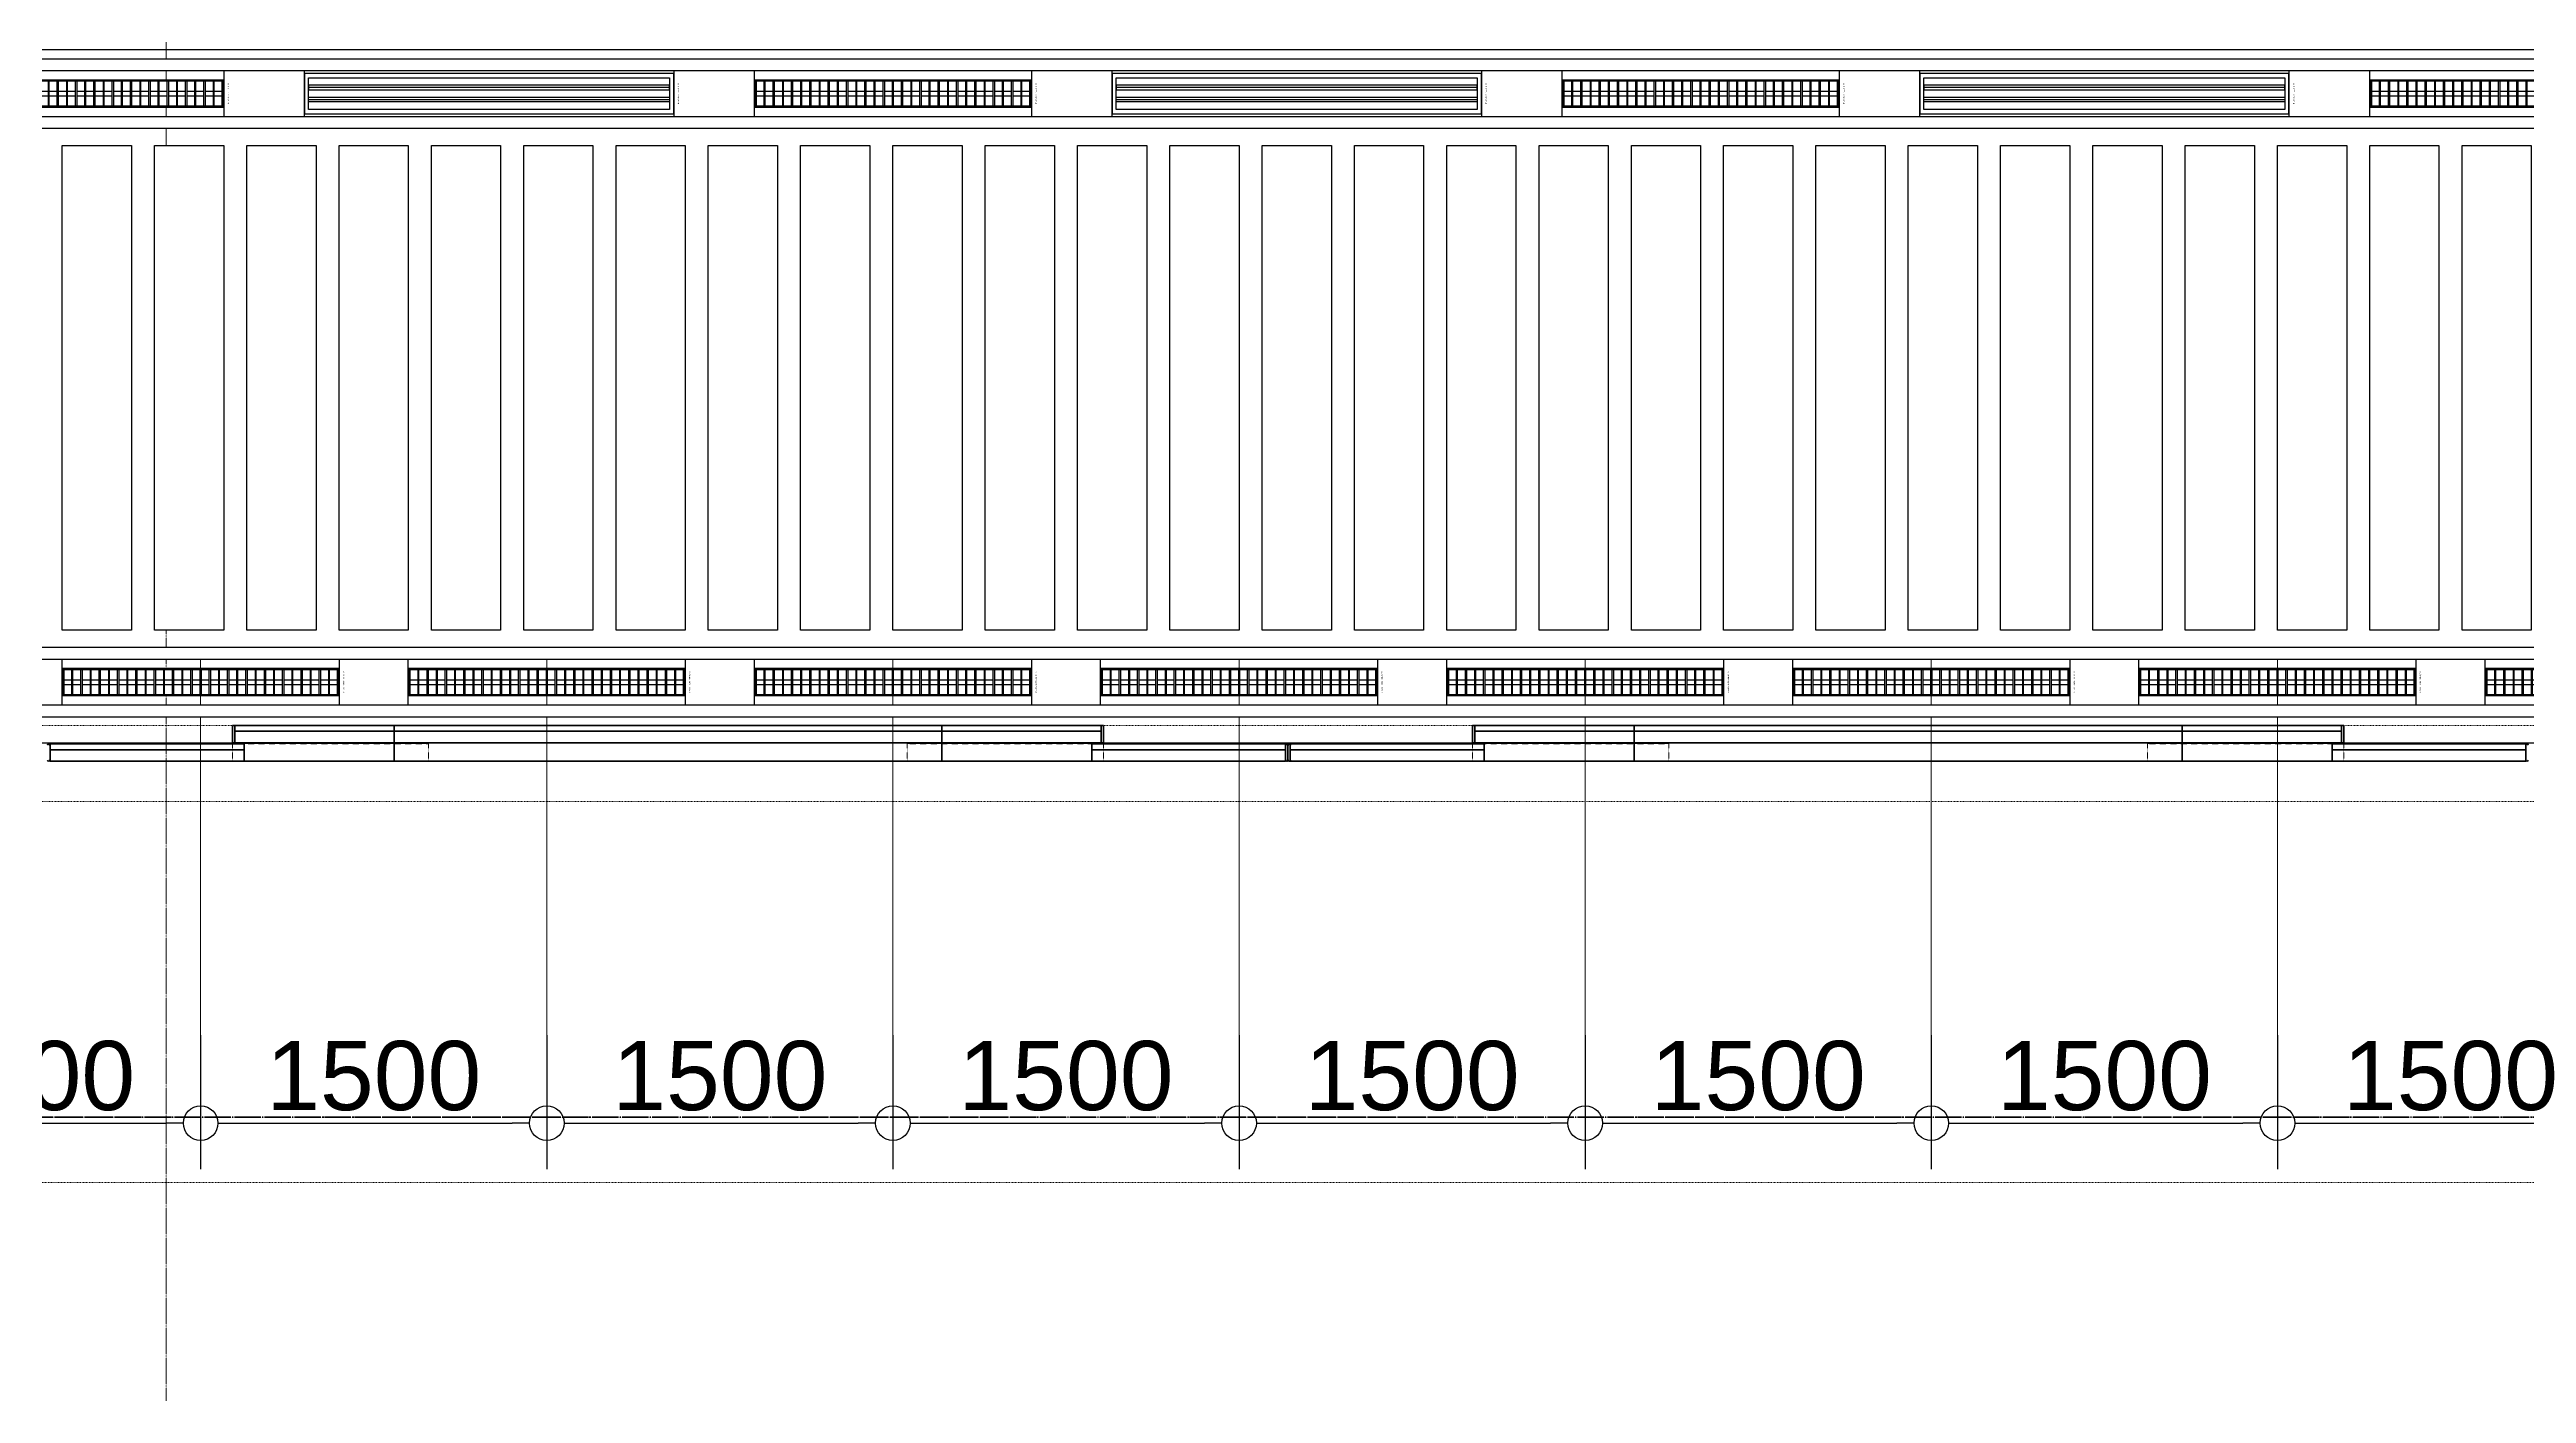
# Model space of a CAD drawing. Header units: millimetres. Extents: x -853228 to -774597, y -17231 to 22435.
# Drawn here: x -824987 to -814253, y -2796 to 3028 of the extents above; entities that cross this region are included whole.
import ezdxf
from ezdxf.enums import TextEntityAlignment as Align
from ezdxf.xclip import XClip

# ---------------------------------------------------------------- set-up
doc = ezdxf.new("R2010")
doc.units = ezdxf.units.MM
doc.header["$XCLIPFRAME"] = 0
for name, pattern in [('DASH', [6.35, 3.175, -3.175]), ('DPA_Grid _ Level 100', [10, 5.5, -1.6, 1.3, -1.6]), ('DPA_Hidden 50', [3, 2, -1]), ('DPA_Hidden 500', [1.4, 0.8, -0.6])]:
    doc.linetypes.add(name, pattern=pattern)
for name, color, linetype in [('000 - WIPEOUT', 250, 'Continuous'), ('001 - ASCESSORIES', 251, 'Continuous'), ('A04_TUBE SERIES', 2, 'Continuous'), ('A11_ALU.SOLID SHEET', 2, 'Continuous')]:
    doc.layers.add(name, color=color, linetype=linetype)
for name, color, linetype, lineweight in [('A-ANNO-DIMS', 1, 'Continuous', 9), ('A-DETL', 1, 'Continuous', 70), ('A-GENM', 1, 'Continuous', 9), ('A-GENM-HDLN', 2, 'DPA_Hidden 500', 9), ('G-ANNO-SECL', 3, 'Continuous', 9), ('Q-SPCQ', 2, 'Continuous', 35), ('Q-SPCQ-HDLN', 2, 'DASH', 9), ('S-GRID', 251, 'Continuous', 9)]:
    doc.layers.add(name, color=color, linetype=linetype, lineweight=lineweight)
doc.styles.add('Arial_2', font='arial.ttf', dxfattribs={"height": 300})
doc.dimstyles.new('DPA-DIM-3_0_C-C', dxfattribs={"dimscale": 304.8, "dimtxt": 306.07782, "dimasz": 0.492126, "dimexe": 0.656168, "dimexo": 0.0625, "dimgap": 0.164042, "dimtad": 1, "dimdec": 0, "dimzin": 0, "dimdsep": 46, "dimtxsty": 'Arial_2', "dimblk1": 'DOTBLANK', "dimblk2": 'DOTBLANK', "dimsah": 1, "dimcen": 0.09, "dimdle": 0.656168, "dimadec": 8, "dimazin": 0, "dimtfac": 1, "dimtdec": 4, "dimtix": 1, "dimtmove": 0, "dimatfit": 3, "dimfxl": 1.312336, "dimfxlon": 1, "dimtvp": 1, "dimtolj": 1, "dimtzin": 0, "dimarcsym": 2})

# ---------------------------------------------------------------- blocks, each defined once
blk = doc.blocks.new('DPA_Speciality_PlatformScreenDoor - Length_135300-12767973-4261-01 ENLARGED UPPER PLATFORM LEVEL - REFLECTED CEILING PLAN - SHEET 2')
at = {"layer": 'A-GENM'}
for p, q in [((97713, -250), (97515, -250)), ((97515, -250), (97713, -250)), ((97608, -250), (97518, -250)), ((97518, -250), (97608, -250)), ((97618, -250), (97708, -250)), ((97708, -250), (97618, -250)), ((102088, -250), (102285, -250)), ((102285, -250), (102088, -250)), ((102182, -250), (102092, -250)), ((102092, -250), (102182, -250)), ((102192, -250), (102282, -250)), ((102282, -250), (102192, -250)), ((103088, -250), (102890, -250)), ((102890, -250), (103088, -250)), ((102982, -250), (102892, -250)), ((102892, -250), (102982, -250)), ((102993, -250), (103082, -250)), ((103082, -250), (102993, -250)), ((107462, -250), (107660, -250)), ((107660, -250), (107462, -250)), ((107558, -250), (107468, -250)), ((107468, -250), (107558, -250)), ((107568, -250), (107658, -250)), ((107658, -250), (107568, -250)), ((98265, -330), (98389, -330)), ((98276, -330), (98329, -330)), ((98325, -330), (98378, -330)), ((99865, -330), (99989, -330)), ((99876, -330), (99929, -330)), ((99925, -330), (99978, -330)), ((103640, -330), (103764, -330)), ((103651, -330), (103704, -330)), ((103700, -330), (103753, -330)), ((105240, -330), (105364, -330)), ((105251, -330), (105304, -330)), ((105300, -330), (105353, -330))]:
    blk.add_line(p, q, dxfattribs=at)
at = {"layer": 'A-GENM-HDLN'}
for p, q in [((98013, -175), (98013, -250)), ((98013, -175), (98863, -175)), ((98863, -250), (98863, -175)), ((100938, -250), (100938, -175)), ((101788, -175), (100938, -175)), ((101788, -175), (101788, -250)), ((103388, -175), (103388, -250)), ((103388, -175), (104238, -175)), ((104238, -250), (104238, -175)), ((106312, -250), (106312, -175)), ((107162, -175), (106312, -175)), ((107162, -175), (107162, -250)), ((98013, -250), (98863, -250)), ((101788, -250), (100938, -250)), ((103388, -250), (104238, -250)), ((107162, -250), (106312, -250))]:
    blk.add_line(p, q, dxfattribs=at)
at = {"layer": 'Q-SPCQ', "linetype": 'DASH', "lineweight": 9}
blk.add_line((61743, 1650), (132340, 1650), dxfattribs=at)
at = {"layer": 'Q-SPCQ'}
for p, q in [((98063, -175), (97223, -175)), ((97223, -175), (98063, -175)), ((97223, -175), (97223, -225)), ((97223, -175), (97223, -225)), ((97223, -245), (97223, -180)), ((97223, -180), (97223, -245)), ((97253, -175), (98033, -175)), ((98033, -175), (97253, -175)), ((98033, -175), (97253, -175)), ((97253, -175), (98033, -175)), ((98013, -175), (98713, -175)), ((98063, -225), (98063, -175)), ((98063, -175), (98063, -225)), ((98713, -175), (98713, -330)), ((98713, -175), (101088, -175)), ((98713, -330), (98713, -175)), ((98713, -200), (98713, -176)), ((98713, -176), (98713, -200)), ((98713, -305), (98713, -200)), ((98713, -200), (98713, -305)), ((101088, -175), (101088, -330)), ((101088, -175), (101788, -175)), ((101088, -330), (101088, -175)), ((101088, -200), (101088, -176)), ((101088, -176), (101088, -200)), ((101088, -305), (101088, -200)), ((101088, -200), (101088, -305)), ((101738, -175), (102578, -175)), ((102578, -175), (101738, -175)), ((101738, -175), (101738, -225)), ((101738, -225), (101738, -175)), ((102548, -175), (101768, -175)), ((101768, -175), (102548, -175)), ((101768, -175), (102548, -175)), ((102548, -175), (101768, -175)), ((102578, -225), (102578, -175)), ((102578, -225), (102578, -175)), ((102578, -180), (102578, -245)), ((102578, -245), (102578, -180)), ((102588, -245), (102588, -180)), ((102588, -180), (102588, -245)), ((102588, -180), (102588, -245)), ((102588, -245), (102588, -180)), ((103438, -175), (102598, -175)), ((102598, -175), (103438, -175)), ((102598, -175), (102598, -225)), ((102598, -175), (102598, -225)), ((102598, -245), (102598, -180)), ((102598, -180), (102598, -245)), ((102628, -175), (103408, -175)), ((103408, -175), (102628, -175)), ((103408, -175), (102628, -175)), ((102628, -175), (103408, -175)), ((103388, -175), (104088, -175)), ((103438, -225), (103438, -175)), ((103438, -175), (103438, -225)), ((104088, -175), (104088, -330)), ((104088, -175), (106462, -175)), ((104088, -330), (104088, -175)), ((104088, -200), (104088, -176)), ((104088, -176), (104088, -200)), ((104088, -305), (104088, -200)), ((104088, -200), (104088, -305)), ((106462, -175), (106462, -330)), ((106462, -175), (107162, -175)), ((106462, -330), (106462, -175)), ((106462, -200), (106462, -176)), ((106462, -176), (106462, -200)), ((106462, -305), (106462, -200)), ((106462, -200), (106462, -305)), ((107112, -175), (107952, -175)), ((107952, -175), (107112, -175)), ((107112, -175), (107112, -225)), ((107112, -225), (107112, -175)), ((107922, -175), (107142, -175)), ((107142, -175), (107922, -175)), ((107142, -175), (107922, -175)), ((107922, -175), (107142, -175)), ((107952, -225), (107952, -175)), ((107952, -225), (107952, -175)), ((107952, -180), (107952, -245)), ((107952, -245), (107952, -180)), ((97223, -225), (98063, -225)), ((98063, -225), (97223, -225)), ((97223, -250), (97223, -225)), ((97223, -225), (97223, -250)), ((98063, -225), (97223, -225)), ((97223, -225), (97223, -250)), ((97223, -250), (97223, -225)), ((97223, -225), (98063, -225)), ((98063, -225), (97223, -225)), ((97223, -225), (98063, -225)), ((97223, -250), (98063, -250)), ((98063, -250), (97223, -250)), ((97223, -250), (98063, -250)), ((98063, -250), (97223, -250)), ((98033, -225), (97253, -225)), ((97253, -225), (98033, -225)), ((97253, -225), (98033, -225)), ((98033, -225), (97253, -225)), ((98013, -225), (97273, -225)), ((97273, -225), (98013, -225)), ((98013, -225), (97273, -225)), ((97273, -225), (98013, -225)), ((98013, -250), (97273, -250)), ((97273, -250), (98013, -250)), ((98013, -250), (97273, -250)), ((97273, -250), (98013, -250)), ((98013, -305), (98013, -250)), ((98013, -250), (98013, -330)), ((98023, -255), (98013, -255)), ((98013, -255), (98013, -330)), ((98013, -330), (98013, -255)), ((98013, -255), (98023, -255)), ((98013, -329), (98013, -305)), ((98023, -330), (98023, -255)), ((98023, -255), (98023, -330)), ((98713, -255), (98023, -255)), ((98023, -255), (98713, -255)), ((98023, -255), (98023, -305)), ((98023, -255), (98023, -305)), ((98713, -305), (98023, -305)), ((98023, -305), (98703, -305)), ((98023, -305), (98023, -330)), ((98023, -305), (98023, -330)), ((98023, -305), (98703, -305)), ((98703, -305), (98023, -305)), ((98023, -330), (98023, -305)), ((98023, -305), (98023, -330)), ((98713, -305), (98023, -305)), ((98023, -305), (98713, -305)), ((98063, -225), (98063, -250)), ((98063, -225), (98063, -250)), ((98063, -250), (98063, -225)), ((98063, -225), (98063, -250)), ((98073, -255), (98653, -255)), ((98653, -255), (98073, -255)), ((98663, -255), (98073, -255)), ((98073, -255), (98663, -255)), ((98653, -305), (98073, -305)), ((98073, -305), (98653, -305)), ((98653, -305), (98073, -305)), ((98073, -305), (98653, -305)), ((98663, -305), (98073, -305)), ((98073, -305), (98663, -305)), ((98073, -305), (98653, -305)), ((98653, -305), (98073, -305)), ((98703, -305), (98713, -305)), ((101088, -255), (98713, -255)), ((98713, -255), (101088, -255)), ((98713, -255), (98713, -305)), ((98713, -255), (98713, -305)), ((98713, -305), (98713, -255)), ((98713, -255), (98713, -305)), ((98713, -329), (98713, -305)), ((101088, -305), (98713, -305)), ((98713, -305), (98723, -305)), ((98713, -330), (98713, -305)), ((98713, -305), (98713, -330)), ((101088, -305), (98713, -305)), ((98713, -305), (101088, -305)), ((98713, -305), (98713, -329)), ((98713, -330), (98713, -305)), ((98713, -305), (98713, -330)), ((98723, -305), (101078, -305)), ((98723, -305), (101078, -305)), ((101078, -305), (98723, -305)), ((101038, -255), (98763, -255)), ((98763, -255), (101038, -255)), ((101038, -305), (98763, -305)), ((98763, -305), (101038, -305)), ((98773, -255), (101028, -255)), ((101028, -255), (98773, -255)), ((101028, -305), (98773, -305)), ((98773, -305), (101028, -305)), ((101028, -305), (98773, -305)), ((98773, -305), (101028, -305)), ((98773, -305), (101028, -305)), ((101028, -305), (98773, -305)), ((101078, -305), (101088, -305)), ((101088, -255), (101778, -255)), ((101778, -255), (101088, -255)), ((101088, -255), (101088, -305)), ((101088, -305), (101088, -255)), ((101088, -305), (101088, -255)), ((101088, -255), (101088, -305)), ((101088, -329), (101088, -305)), ((101088, -305), (101098, -305)), ((101778, -305), (101088, -305)), ((101088, -305), (101088, -330)), ((101088, -330), (101088, -305)), ((101088, -305), (101778, -305)), ((101778, -305), (101088, -305)), ((101088, -305), (101088, -329)), ((101088, -330), (101088, -305)), ((101088, -305), (101088, -330)), ((101098, -305), (101778, -305)), ((101778, -305), (101098, -305)), ((101098, -305), (101778, -305)), ((101138, -255), (101728, -255)), ((101728, -255), (101138, -255)), ((101138, -305), (101728, -305)), ((101728, -305), (101138, -305)), ((101728, -255), (101148, -255)), ((101148, -255), (101728, -255)), ((101148, -305), (101728, -305)), ((101728, -305), (101148, -305)), ((101148, -305), (101728, -305)), ((101728, -305), (101148, -305)), ((101728, -305), (101148, -305)), ((101148, -305), (101728, -305)), ((102578, -225), (101738, -225)), ((101738, -225), (102578, -225)), ((101738, -250), (101738, -225)), ((101738, -250), (101738, -225)), ((102578, -225), (101738, -225)), ((101738, -225), (101738, -250)), ((101738, -250), (101738, -225)), ((101738, -225), (102578, -225)), ((101738, -225), (102578, -225)), ((102578, -225), (101738, -225)), ((102578, -250), (101738, -250)), ((101738, -250), (102578, -250)), ((101738, -250), (102578, -250)), ((102578, -250), (101738, -250)), ((101768, -225), (102548, -225)), ((102548, -225), (101768, -225)), ((102548, -225), (101768, -225)), ((101768, -225), (102548, -225)), ((101778, -255), (101778, -330)), ((101788, -255), (101778, -255)), ((101778, -255), (101788, -255)), ((101778, -330), (101778, -255)), ((101778, -305), (101778, -255)), ((101778, -305), (101778, -255)), ((101778, -330), (101778, -305)), ((101778, -330), (101778, -305)), ((101778, -305), (101778, -330)), ((101778, -330), (101778, -305)), ((101788, -225), (102528, -225)), ((102528, -225), (101788, -225)), ((101788, -225), (102528, -225)), ((102528, -225), (101788, -225)), ((101788, -250), (102528, -250)), ((102528, -250), (101788, -250)), ((101788, -250), (102528, -250)), ((102528, -250), (101788, -250)), ((101788, -330), (101788, -250)), ((101788, -250), (101788, -305)), ((101788, -330), (101788, -255)), ((101788, -255), (101788, -330)), ((101788, -305), (101788, -329)), ((102578, -225), (102578, -250)), ((102578, -250), (102578, -225)), ((102578, -250), (102578, -225)), ((102578, -225), (102578, -250)), ((102598, -225), (103438, -225)), ((103438, -225), (102598, -225)), ((102598, -250), (102598, -225)), ((102598, -225), (102598, -250)), ((103438, -225), (102598, -225)), ((102598, -225), (102598, -250)), ((102598, -250), (102598, -225)), ((102598, -225), (103438, -225)), ((103438, -225), (102598, -225)), ((102598, -225), (103438, -225)), ((102598, -250), (103438, -250)), ((103438, -250), (102598, -250)), ((102598, -250), (103438, -250)), ((103438, -250), (102598, -250)), ((103408, -225), (102628, -225)), ((102628, -225), (103408, -225)), ((102628, -225), (103408, -225)), ((103408, -225), (102628, -225)), ((103388, -225), (102648, -225)), ((102648, -225), (103388, -225)), ((103388, -225), (102648, -225)), ((102648, -225), (103388, -225)), ((103388, -250), (102648, -250)), ((102648, -250), (103388, -250)), ((103388, -250), (102648, -250)), ((102648, -250), (103388, -250)), ((103388, -305), (103388, -250)), ((103388, -250), (103388, -330)), ((103398, -255), (103388, -255)), ((103388, -255), (103388, -330)), ((103388, -330), (103388, -255)), ((103388, -255), (103398, -255)), ((103388, -329), (103388, -305)), ((103398, -330), (103398, -255)), ((103398, -255), (103398, -330)), ((104088, -255), (103398, -255)), ((103398, -255), (104088, -255)), ((103398, -255), (103398, -305)), ((103398, -255), (103398, -305)), ((104088, -305), (103398, -305)), ((103398, -305), (104078, -305)), ((103398, -305), (103398, -330)), ((103398, -305), (103398, -330)), ((103398, -305), (104078, -305)), ((104078, -305), (103398, -305)), ((103398, -330), (103398, -305)), ((103398, -305), (103398, -330)), ((104088, -305), (103398, -305)), ((103398, -305), (104088, -305)), ((103438, -225), (103438, -250)), ((103438, -225), (103438, -250)), ((103438, -250), (103438, -225)), ((103438, -225), (103438, -250)), ((103448, -255), (104028, -255)), ((104028, -255), (103448, -255)), ((104038, -255), (103448, -255)), ((103448, -255), (104038, -255)), ((104028, -305), (103448, -305)), ((103448, -305), (104028, -305)), ((104028, -305), (103448, -305)), ((103448, -305), (104028, -305)), ((104038, -305), (103448, -305)), ((103448, -305), (104038, -305)), ((103448, -305), (104028, -305)), ((104028, -305), (103448, -305)), ((104078, -305), (104088, -305)), ((106462, -255), (104088, -255)), ((104088, -255), (106462, -255)), ((104088, -255), (104088, -305)), ((104088, -255), (104088, -305)), ((104088, -305), (104088, -255)), ((104088, -255), (104088, -305)), ((104088, -329), (104088, -305)), ((106462, -305), (104088, -305)), ((104088, -305), (104098, -305)), ((104088, -330), (104088, -305)), ((104088, -305), (104088, -330)), ((106462, -305), (104088, -305)), ((104088, -305), (106462, -305)), ((104088, -305), (104088, -329)), ((104088, -330), (104088, -305)), ((104088, -305), (104088, -330)), ((104098, -305), (106452, -305)), ((104098, -305), (106452, -305)), ((106452, -305), (104098, -305)), ((106412, -255), (104138, -255)), ((104138, -255), (106412, -255)), ((106412, -305), (104138, -305)), ((104138, -305), (106412, -305)), ((104148, -255), (106402, -255)), ((106402, -255), (104148, -255)), ((106402, -305), (104148, -305)), ((104148, -305), (106402, -305)), ((106402, -305), (104148, -305)), ((104148, -305), (106402, -305)), ((104148, -305), (106402, -305)), ((106402, -305), (104148, -305)), ((106452, -305), (106462, -305)), ((106462, -255), (107152, -255)), ((107152, -255), (106462, -255)), ((106462, -255), (106462, -305)), ((106462, -305), (106462, -255)), ((106462, -305), (106462, -255)), ((106462, -255), (106462, -305)), ((106462, -329), (106462, -305)), ((106462, -305), (106472, -305)), ((107152, -305), (106462, -305)), ((106462, -305), (106462, -330)), ((106462, -330), (106462, -305)), ((106462, -305), (107152, -305)), ((107152, -305), (106462, -305)), ((106462, -305), (106462, -329)), ((106462, -330), (106462, -305)), ((106462, -305), (106462, -330)), ((106472, -305), (107152, -305)), ((107152, -305), (106472, -305)), ((106472, -305), (107152, -305)), ((106512, -255), (107102, -255)), ((107102, -255), (106512, -255)), ((106512, -305), (107102, -305)), ((107102, -305), (106512, -305)), ((107102, -255), (106522, -255)), ((106522, -255), (107102, -255)), ((106522, -305), (107102, -305)), ((107102, -305), (106522, -305)), ((106522, -305), (107102, -305)), ((107102, -305), (106522, -305)), ((107102, -305), (106522, -305)), ((106522, -305), (107102, -305)), ((107952, -225), (107112, -225)), ((107112, -225), (107952, -225)), ((107112, -250), (107112, -225)), ((107112, -250), (107112, -225)), ((107952, -225), (107112, -225)), ((107112, -225), (107112, -250)), ((107112, -250), (107112, -225)), ((107112, -225), (107952, -225)), ((107112, -225), (107952, -225)), ((107952, -225), (107112, -225)), ((107952, -250), (107112, -250)), ((107112, -250), (107952, -250)), ((107112, -250), (107952, -250)), ((107952, -250), (107112, -250)), ((107142, -225), (107922, -225)), ((107922, -225), (107142, -225)), ((107922, -225), (107142, -225)), ((107142, -225), (107922, -225)), ((107152, -255), (107152, -330)), ((107162, -255), (107152, -255)), ((107152, -255), (107162, -255)), ((107152, -330), (107152, -255)), ((107152, -305), (107152, -255)), ((107152, -305), (107152, -255)), ((107152, -330), (107152, -305)), ((107152, -330), (107152, -305)), ((107152, -305), (107152, -330)), ((107152, -330), (107152, -305)), ((107162, -225), (107902, -225)), ((107902, -225), (107162, -225)), ((107162, -225), (107902, -225)), ((107902, -225), (107162, -225)), ((107162, -250), (107902, -250)), ((107902, -250), (107162, -250)), ((107162, -250), (107902, -250)), ((107902, -250), (107162, -250)), ((107162, -330), (107162, -250)), ((107162, -250), (107162, -305)), ((107162, -330), (107162, -255)), ((107162, -255), (107162, -330)), ((107162, -305), (107162, -329)), ((107952, -225), (107952, -250)), ((107952, -250), (107952, -225)), ((107952, -250), (107952, -225)), ((107952, -225), (107952, -250)), ((98013, -330), (98713, -330)), ((98013, -330), (98023, -330)), ((98023, -330), (98013, -330)), ((98703, -330), (98023, -330)), ((98023, -330), (98713, -330)), ((98023, -330), (98703, -330)), ((98703, -330), (98023, -330)), ((98653, -330), (98073, -330)), ((98073, -330), (98653, -330)), ((98653, -330), (98073, -330)), ((98073, -330), (98653, -330)), ((98713, -330), (98703, -330)), ((98713, -330), (101088, -330)), ((98723, -330), (98713, -330)), ((98713, -330), (101088, -330)), ((101078, -330), (98723, -330)), ((98723, -330), (101078, -330)), ((101078, -330), (98723, -330)), ((101028, -330), (98773, -330)), ((98773, -330), (101028, -330)), ((101028, -330), (98773, -330)), ((98773, -330), (101028, -330)), ((101088, -330), (101078, -330)), ((101088, -330), (101788, -330)), ((101088, -330), (101778, -330)), ((101098, -330), (101088, -330)), ((101778, -330), (101098, -330)), ((101778, -330), (101098, -330)), ((101098, -330), (101778, -330)), ((101148, -330), (101728, -330)), ((101728, -330), (101148, -330)), ((101148, -330), (101728, -330)), ((101728, -330), (101148, -330)), ((101778, -330), (101788, -330)), ((101788, -330), (101778, -330)), ((103388, -330), (104088, -330)), ((103388, -330), (103398, -330)), ((103398, -330), (103388, -330)), ((104078, -330), (103398, -330)), ((103398, -330), (104088, -330)), ((103398, -330), (104078, -330)), ((104078, -330), (103398, -330)), ((104028, -330), (103448, -330)), ((103448, -330), (104028, -330)), ((104028, -330), (103448, -330)), ((103448, -330), (104028, -330)), ((104088, -330), (104078, -330)), ((104088, -330), (106462, -330)), ((104098, -330), (104088, -330)), ((104088, -330), (106462, -330)), ((106452, -330), (104098, -330)), ((104098, -330), (106452, -330)), ((106452, -330), (104098, -330)), ((106402, -330), (104148, -330)), ((104148, -330), (106402, -330)), ((106402, -330), (104148, -330)), ((104148, -330), (106402, -330)), ((106462, -330), (106452, -330)), ((106462, -330), (107162, -330)), ((106462, -330), (107152, -330)), ((106472, -330), (106462, -330)), ((107152, -330), (106472, -330)), ((107152, -330), (106472, -330)), ((106472, -330), (107152, -330)), ((106522, -330), (107102, -330)), ((107102, -330), (106522, -330)), ((106522, -330), (107102, -330)), ((107102, -330), (106522, -330)), ((107152, -330), (107162, -330)), ((107162, -330), (107152, -330))]:
    blk.add_line(p, q, dxfattribs=at)
for centre, start, end in [((97218, -180), 0, 180), ((97218, -180), 0, 45), ((102582, -180), 135, 180), ((102582, -180), 0, 180), ((102582, -180), 60, 120), ((102582, -180), 360, 30), ((102592, -180), 150, 180), ((102592, -180), 0, 180), ((102592, -180), 60, 120), ((102592, -180), 0, 45), ((107958, -180), 0, 180), ((107958, -180), 135, 180), ((97218, -245), 180, 360), ((97218, -245), 330, 360), ((102582, -245), 180, 210), ((102582, -245), 180, 0), ((102582, -245), 240, 300), ((102582, -245), 330, 0), ((102592, -245), 180, 210), ((102592, -245), 180, 360), ((102592, -245), 240, 300), ((102592, -245), 330, 360), ((107958, -245), 180, 210), ((107958, -245), 180, 0)]:
    blk.add_arc(centre, 5, start, end, dxfattribs=at)
at = {"layer": 'Q-SPCQ-HDLN'}
for p, q in [((132340, 0), (61743, 0)), ((132340, -330), (61743, -330)), ((132340, -400), (61743, -400))]:
    blk.add_line(p, q, dxfattribs=at)
blk = doc.blocks.new('_DotBlank')
at = {"color": 0, "linetype": 'ByBlock', "lineweight": -2}
blk.add_line((-0.5, 0), (-1, 0), dxfattribs=at)
blk.add_circle((0, 0), 0.5, dxfattribs=at)
blk = doc.blocks.new('*D430')
at = {"layer": 'A-ANNO-DIMS', "color": 0, "lineweight": -2, "transparency": 16777216}
for p, q in [((-24150, -4822), (-24150, -5403)), ((-22650, -4822), (-22650, -5403)), ((-24000, -5203), (-22800, -5203))]:
    blk.add_line(p, q, dxfattribs=at)
at = {"layer": 'Defpoints', "color": 0, "transparency": 16777216}
for p in [(-24150, -4803), (-22650, -4803), (-22650, -5203)]:
    blk.add_point(p, dxfattribs=at)
at = {"layer": 'A-ANNO-DIMS', "color": 0, "lineweight": -2, "transparency": 16777216, "xscale": 150, "yscale": 150, "zscale": 150, "rotation": 180}
blk.add_blockref('_DotBlank', (-24150, -5203), dxfattribs=at)
at = {"layer": 'A-ANNO-DIMS', "color": 0, "lineweight": -2, "transparency": 16777216, "xscale": 150, "yscale": 150, "zscale": 150}
blk.add_blockref('_DotBlank', (-22650, -5203), dxfattribs=at)
at = {"layer": 'A-ANNO-DIMS', "color": 0, "transparency": 16777216, "insert": (-23400, -4999), "char_height": 300, "width": 1107.53, "attachment_point": 5, "style": 'Arial_2'}
blk.add_mtext('\\A1;1500', dxfattribs=at)
blk = doc.blocks.new('*D431')
at = {"layer": 'A-ANNO-DIMS', "color": 0, "lineweight": -2, "transparency": 16777216}
for p, q in [((-22650, -4822), (-22650, -5403)), ((-21150, -4822), (-21150, -5403)), ((-22500, -5203), (-21300, -5203))]:
    blk.add_line(p, q, dxfattribs=at)
at = {"layer": 'Defpoints', "color": 0, "transparency": 16777216}
for p in [(-22650, -4803), (-21150, -4803), (-21150, -5203)]:
    blk.add_point(p, dxfattribs=at)
at = {"layer": 'A-ANNO-DIMS', "color": 0, "lineweight": -2, "transparency": 16777216, "xscale": 150, "yscale": 150, "zscale": 150, "rotation": 180}
blk.add_blockref('_DotBlank', (-22650, -5203), dxfattribs=at)
at = {"layer": 'A-ANNO-DIMS', "color": 0, "lineweight": -2, "transparency": 16777216, "xscale": 150, "yscale": 150, "zscale": 150}
blk.add_blockref('_DotBlank', (-21150, -5203), dxfattribs=at)
at = {"layer": 'A-ANNO-DIMS', "color": 0, "transparency": 16777216, "insert": (-21900, -4999), "char_height": 300, "width": 1107.53, "attachment_point": 5, "style": 'Arial_2'}
blk.add_mtext('\\A1;1500', dxfattribs=at)
blk = doc.blocks.new('*D432')
at = {"layer": 'A-ANNO-DIMS', "color": 0, "lineweight": -2, "transparency": 16777216}
for p, q in [((-21150, -4822), (-21150, -5403)), ((-19650, -4822), (-19650, -5403)), ((-21000, -5203), (-19800, -5203))]:
    blk.add_line(p, q, dxfattribs=at)
at = {"layer": 'Defpoints', "color": 0, "transparency": 16777216}
for p in [(-21150, -4803), (-19650, -4803), (-19650, -5203)]:
    blk.add_point(p, dxfattribs=at)
at = {"layer": 'A-ANNO-DIMS', "color": 0, "lineweight": -2, "transparency": 16777216, "xscale": 150, "yscale": 150, "zscale": 150, "rotation": 180}
blk.add_blockref('_DotBlank', (-21150, -5203), dxfattribs=at)
at = {"layer": 'A-ANNO-DIMS', "color": 0, "lineweight": -2, "transparency": 16777216, "xscale": 150, "yscale": 150, "zscale": 150}
blk.add_blockref('_DotBlank', (-19650, -5203), dxfattribs=at)
at = {"layer": 'A-ANNO-DIMS', "color": 0, "transparency": 16777216, "insert": (-20400, -4999), "char_height": 300, "width": 1107.53, "attachment_point": 5, "style": 'Arial_2'}
blk.add_mtext('\\A1;1500', dxfattribs=at)
blk = doc.blocks.new('*D433')
at = {"layer": 'A-ANNO-DIMS', "color": 0, "lineweight": -2, "transparency": 16777216}
for p, q in [((-19650, -4822), (-19650, -5403)), ((-18150, -4822), (-18150, -5403)), ((-19500, -5203), (-18300, -5203))]:
    blk.add_line(p, q, dxfattribs=at)
at = {"layer": 'Defpoints', "color": 0, "transparency": 16777216}
for p in [(-19650, -4803), (-18150, -4803), (-18150, -5203)]:
    blk.add_point(p, dxfattribs=at)
at = {"layer": 'A-ANNO-DIMS', "color": 0, "lineweight": -2, "transparency": 16777216, "xscale": 150, "yscale": 150, "zscale": 150, "rotation": 180}
blk.add_blockref('_DotBlank', (-19650, -5203), dxfattribs=at)
at = {"layer": 'A-ANNO-DIMS', "color": 0, "lineweight": -2, "transparency": 16777216, "xscale": 150, "yscale": 150, "zscale": 150}
blk.add_blockref('_DotBlank', (-18150, -5203), dxfattribs=at)
at = {"layer": 'A-ANNO-DIMS', "color": 0, "transparency": 16777216, "insert": (-18900, -4999), "char_height": 300, "width": 1107.53, "attachment_point": 5, "style": 'Arial_2'}
blk.add_mtext('\\A1;1500', dxfattribs=at)
blk = doc.blocks.new('*D434')
at = {"layer": 'A-ANNO-DIMS', "color": 0, "lineweight": -2, "transparency": 16777216}
for p, q in [((-18150, -4822), (-18150, -5403)), ((-16650, -4822), (-16650, -5403)), ((-18000, -5203), (-16800, -5203))]:
    blk.add_line(p, q, dxfattribs=at)
at = {"layer": 'Defpoints', "color": 0, "transparency": 16777216}
for p in [(-18150, -4803), (-16650, -4803), (-16650, -5203)]:
    blk.add_point(p, dxfattribs=at)
at = {"layer": 'A-ANNO-DIMS', "color": 0, "lineweight": -2, "transparency": 16777216, "xscale": 150, "yscale": 150, "zscale": 150, "rotation": 180}
blk.add_blockref('_DotBlank', (-18150, -5203), dxfattribs=at)
at = {"layer": 'A-ANNO-DIMS', "color": 0, "lineweight": -2, "transparency": 16777216, "xscale": 150, "yscale": 150, "zscale": 150}
blk.add_blockref('_DotBlank', (-16650, -5203), dxfattribs=at)
at = {"layer": 'A-ANNO-DIMS', "color": 0, "transparency": 16777216, "insert": (-17400, -4999), "char_height": 300, "width": 1107.53, "attachment_point": 5, "style": 'Arial_2'}
blk.add_mtext('\\A1;1500', dxfattribs=at)
blk = doc.blocks.new('*D435')
at = {"layer": 'A-ANNO-DIMS', "color": 0, "lineweight": -2, "transparency": 16777216}
for p, q in [((-16650, -4822), (-16650, -5403)), ((-15150, -4822), (-15150, -5403)), ((-16500, -5203), (-15300, -5203))]:
    blk.add_line(p, q, dxfattribs=at)
at = {"layer": 'Defpoints', "color": 0, "transparency": 16777216}
for p in [(-16650, -4803), (-15150, -4803), (-15150, -5203)]:
    blk.add_point(p, dxfattribs=at)
at = {"layer": 'A-ANNO-DIMS', "color": 0, "lineweight": -2, "transparency": 16777216, "xscale": 150, "yscale": 150, "zscale": 150, "rotation": 180}
blk.add_blockref('_DotBlank', (-16650, -5203), dxfattribs=at)
at = {"layer": 'A-ANNO-DIMS', "color": 0, "lineweight": -2, "transparency": 16777216, "xscale": 150, "yscale": 150, "zscale": 150}
blk.add_blockref('_DotBlank', (-15150, -5203), dxfattribs=at)
at = {"layer": 'A-ANNO-DIMS', "color": 0, "transparency": 16777216, "insert": (-15900, -4999), "char_height": 300, "width": 1107.53, "attachment_point": 5, "style": 'Arial_2'}
blk.add_mtext('\\A1;1500', dxfattribs=at)
blk = doc.blocks.new('*D436')
at = {"layer": 'A-ANNO-DIMS', "color": 0, "lineweight": -2, "transparency": 16777216}
for p, q in [((-15150, -4822), (-15150, -5403)), ((-13650, -4822), (-13650, -5403)), ((-15000, -5203), (-13800, -5203))]:
    blk.add_line(p, q, dxfattribs=at)
at = {"layer": 'Defpoints', "color": 0, "transparency": 16777216}
for p in [(-15150, -4803), (-13650, -4803), (-13650, -5203)]:
    blk.add_point(p, dxfattribs=at)
at = {"layer": 'A-ANNO-DIMS', "color": 0, "lineweight": -2, "transparency": 16777216, "xscale": 150, "yscale": 150, "zscale": 150, "rotation": 180}
blk.add_blockref('_DotBlank', (-15150, -5203), dxfattribs=at)
at = {"layer": 'A-ANNO-DIMS', "color": 0, "lineweight": -2, "transparency": 16777216, "xscale": 150, "yscale": 150, "zscale": 150}
blk.add_blockref('_DotBlank', (-13650, -5203), dxfattribs=at)
at = {"layer": 'A-ANNO-DIMS', "color": 0, "transparency": 16777216, "insert": (-14400, -4999), "char_height": 300, "width": 1107.53, "attachment_point": 5, "style": 'Arial_2'}
blk.add_mtext('\\A1;1500', dxfattribs=at)
blk = doc.blocks.new('*D437')
at = {"layer": 'A-ANNO-DIMS', "color": 0, "lineweight": -2, "transparency": 16777216}
for p, q in [((-13650, -4822), (-13650, -5403)), ((-12150, -4822), (-12150, -5403)), ((-13500, -5203), (-12300, -5203))]:
    blk.add_line(p, q, dxfattribs=at)
at = {"layer": 'Defpoints', "color": 0, "transparency": 16777216}
for p in [(-13650, -4803), (-12150, -4803), (-12150, -5203)]:
    blk.add_point(p, dxfattribs=at)
at = {"layer": 'A-ANNO-DIMS', "color": 0, "lineweight": -2, "transparency": 16777216, "xscale": 150, "yscale": 150, "zscale": 150, "rotation": 180}
blk.add_blockref('_DotBlank', (-13650, -5203), dxfattribs=at)
at = {"layer": 'A-ANNO-DIMS', "color": 0, "lineweight": -2, "transparency": 16777216, "xscale": 150, "yscale": 150, "zscale": 150}
blk.add_blockref('_DotBlank', (-12150, -5203), dxfattribs=at)
at = {"layer": 'A-ANNO-DIMS', "color": 0, "transparency": 16777216, "insert": (-12900, -4999), "char_height": 300, "width": 1107.53, "attachment_point": 5, "style": 'Arial_2'}
blk.add_mtext('\\A1;1500', dxfattribs=at)
blk = doc.blocks.new('*U478')
at = {"color": 1}
blk.add_wipeout([(600, -60), (-600, -60), (-600, 60), (600, 60)], dxfattribs=at).dxf.layer = '000 - WIPEOUT'
at = {"layer": '001 - ASCESSORIES', "color": 0}
blk.add_lwpolyline([(600, -60), (-600, -60), (-600, 60), (600, 60)], close=True, dxfattribs=at)
at = {"layer": '001 - ASCESSORIES'}
for points in [[(-593, -55), (-598, -55), (-598, 55), (-593, 55)], [(595, -55), (-595, -55), (-595, 55), (595, 55)], [(-559, -55), (-554, -55), (-554, 55), (-559, 55)], [(-514, -55), (-519, -55), (-519, 55), (-514, 55)], [(-479, -55), (-474, -55), (-474, 55), (-479, 55)], [(-435, -55), (-440, -55), (-440, 55), (-435, 55)], [(-400, -55), (-395, -55), (-395, 55), (-400, 55)], [(-355, -55), (-360, -55), (-360, 55), (-355, 55)], [(-320, -55), (-315, -55), (-315, 55), (-320, 55)], [(-276, -55), (-281, -55), (-281, 55), (-276, 55)], [(-241, -55), (-236, -55), (-236, 55), (-241, 55)], [(-196, -55), (-201, -55), (-201, 55), (-196, 55)], [(-161, -55), (-156, -55), (-156, 55), (-161, 55)], [(-117, -55), (-122, -55), (-122, 55), (-117, 55)], [(-82, -55), (-77, -55), (-77, 55), (-82, 55)], [(-37, -55), (-42, -55), (-42, 55), (-37, 55)], [(-3, -55), (3, -55), (3, 55), (-3, 55)], [(42, -55), (37, -55), (37, 55), (42, 55)], [(77, -55), (82, -55), (82, 55), (77, 55)], [(122, -55), (117, -55), (117, 55), (122, 55)], [(156, -55), (161, -55), (161, 55), (156, 55)], [(201, -55), (196, -55), (196, 55), (201, 55)], [(236, -55), (241, -55), (241, 55), (236, 55)], [(281, -55), (276, -55), (276, 55), (281, 55)], [(315, -55), (320, -55), (320, 55), (315, 55)], [(360, -55), (355, -55), (355, 55), (360, 55)], [(395, -55), (400, -55), (400, 55), (395, 55)], [(440, -55), (435, -55), (435, 55), (440, 55)], [(474, -55), (479, -55), (479, 55), (474, 55)], [(519, -55), (514, -55), (514, 55), (519, 55)], [(554, -55), (559, -55), (559, 55), (554, 55)], [(598, -55), (593, -55), (593, 55), (598, 55)]]:
    blk.add_lwpolyline(points, close=True, dxfattribs=at)
for points in [[(-593, 10), (-559, 10)], [(-554, 10), (-519, 10)], [(-514, 10), (-479, 10)], [(-474, 10), (-440, 10)], [(-435, 10), (-400, 10)], [(-395, 10), (-360, 10)], [(-355, 10), (-320, 10)], [(-315, 10), (-281, 10)], [(-276, 10), (-241, 10)], [(-236, 10), (-201, 10)], [(-196, 10), (-161, 10)], [(-156, 10), (-122, 10)], [(-117, 10), (-82, 10)], [(-77, 10), (-42, 10)], [(-37, 10), (-3, 10)], [(3, 10), (37, 10)], [(42, 10), (77, 10)], [(82, 10), (117, 10)], [(122, 10), (156, 10)], [(161, 10), (196, 10)], [(201, 10), (236, 10)], [(241, 10), (276, 10)], [(281, 10), (315, 10)], [(320, 10), (355, 10)], [(360, 10), (395, 10)], [(400, 10), (435, 10)], [(440, 10), (474, 10)], [(479, 10), (514, 10)], [(519, 10), (554, 10)], [(559, 10), (593, 10)], [(-593, -10), (-559, -10)], [(-554, -10), (-519, -10)], [(-514, -10), (-479, -10)], [(-474, -10), (-440, -10)], [(-435, -10), (-400, -10)], [(-395, -10), (-360, -10)], [(-355, -10), (-320, -10)], [(-315, -10), (-281, -10)], [(-276, -10), (-241, -10)], [(-236, -10), (-201, -10)], [(-196, -10), (-161, -10)], [(-156, -10), (-122, -10)], [(-117, -10), (-82, -10)], [(-77, -10), (-42, -10)], [(-37, -10), (-3, -10)], [(3, -10), (37, -10)], [(42, -10), (77, -10)], [(82, -10), (117, -10)], [(122, -10), (156, -10)], [(161, -10), (196, -10)], [(201, -10), (236, -10)], [(241, -10), (276, -10)], [(281, -10), (315, -10)], [(320, -10), (355, -10)], [(360, -10), (395, -10)], [(400, -10), (435, -10)], [(440, -10), (474, -10)], [(479, -10), (514, -10)], [(519, -10), (554, -10)], [(559, -10), (593, -10)]]:
    blk.add_lwpolyline(points, dxfattribs=at)
blk = doc.blocks.new('*U481')
at = {"layer": 'A11_ALU.SOLID SHEET', "color": 0}
blk.add_lwpolyline([(350, -98.8), (350, 98.8), (0, 98.8), (0, -98.8)], close=True, dxfattribs=at)
at = {"layer": 'Defpoints', "color": 250}
blk.add_point((0, 0), dxfattribs=at)
blk.add_text('AL.SHEET-HAT-TYPE-R', height=6, rotation=270, dxfattribs=at).set_placement((15, 0), align=Align.BOTTOM_CENTER)
blk = doc.blocks.new('*U483')
at = {"layer": '001 - ASCESSORIES', "color": 0, "linetype": 'ByBlock'}
blk.add_lwpolyline([(800, 87), (-800, 87), (-800, -87), (800, -87)], close=True, dxfattribs=at)
at = {"layer": '001 - ASCESSORIES', "linetype": 'ByBlock'}
for points in [[(-782, 69), (782, 69), (782, -69), (-782, -69)], [(782, 36), (-782, 36), (-782, 16), (782, 16)], [(-782, -16), (782, -16), (782, -36), (-782, -36)]]:
    blk.add_lwpolyline(points, close=True, dxfattribs=at)
for points in [[(782, 26), (-782, 26)], [(-782, -26), (782, -26)]]:
    blk.add_lwpolyline(points, dxfattribs=at)
blk = doc.blocks.new('*U486')
at = {"layer": 'A11_ALU.SOLID SHEET', "color": 0}
blk.add_lwpolyline([(300, -98.8), (300, 98.8), (0, 98.8), (0, -98.8)], close=True, dxfattribs=at)
at = {"layer": 'Defpoints', "color": 250}
blk.add_point((0, 0), dxfattribs=at)
blk.add_text('AL.SHEET-HAT-TYPE-R', height=6, rotation=270, dxfattribs=at).set_placement((15, 0), align=Align.BOTTOM_CENTER)
blk = doc.blocks.new('*U503')
blk.add_attdef('EXTR.OVL-LENGTH_', (-25, -59), '', height=5)
blk.add_wipeout([(-25, 0), (25, 0), (25, 67400), (-25, 67400)]).dxf.layer = '000 - WIPEOUT'
at = {"layer": 'A04_TUBE SERIES', "color": 0}
blk.add_lwpolyline([(-25, 0), (25, 0), (25, 67400), (-25, 67400)], close=True, dxfattribs=at)
blk = doc.blocks.new('*U505')
blk.add_attdef('EXTR.OVL-LENGTH_', (-25, -59), '', height=5)
blk.add_wipeout([(-25, 0), (25, 0), (25, 67400), (-25, 67400)]).dxf.layer = '000 - WIPEOUT'
at = {"layer": 'A04_TUBE SERIES', "color": 0}
blk.add_lwpolyline([(-25, 0), (25, 0), (25, 67400), (-25, 67400)], close=True, dxfattribs=at)
blk = doc.blocks.new('*U507')
blk.add_attdef('EXTR.OVL-LENGTH_', (-25, -59), '', height=5)
blk.add_wipeout([(-25, 0), (25, 0), (25, 67400), (-25, 67400)]).dxf.layer = '000 - WIPEOUT'
at = {"layer": 'A04_TUBE SERIES', "color": 0}
blk.add_lwpolyline([(-25, 0), (25, 0), (25, 67400), (-25, 67400)], close=True, dxfattribs=at)
blk = doc.blocks.new('*U509')
blk.add_attdef('EXTR.OVL-LENGTH_', (-25, -59), '', height=5)
blk.add_wipeout([(-25, 0), (25, 0), (25, 67400), (-25, 67400)]).dxf.layer = '000 - WIPEOUT'
at = {"layer": 'A04_TUBE SERIES', "color": 0}
blk.add_lwpolyline([(-25, 0), (25, 0), (25, 67400), (-25, 67400)], close=True, dxfattribs=at)
blk = doc.blocks.new('*U630')
at = {"color": 3}
for points in [[(-1050, 6750), (1050, 6750), (1050, 6450), (-1050, 6450)], [(-1050, 6350), (1050, 6350), (1050, 6050), (-1050, 6050)], [(-1050, 5950), (1050, 5950), (1050, 5650), (-1050, 5650)], [(-1050, 5550), (1050, 5550), (1050, 5250), (-1050, 5250)], [(-1050, 5150), (1050, 5150), (1050, 4850), (-1050, 4850)], [(-1050, 4750), (1050, 4750), (1050, 4450), (-1050, 4450)], [(-1050, 4350), (1050, 4350), (1050, 4050), (-1050, 4050)], [(-1050, 3950), (1050, 3950), (1050, 3650), (-1050, 3650)], [(-1050, 3550), (1050, 3550), (1050, 3250), (-1050, 3250)], [(-1050, 3150), (1050, 3150), (1050, 2850), (-1050, 2850)], [(-1050, 2750), (1050, 2750), (1050, 2450), (-1050, 2450)], [(-1050, 2350), (1050, 2350), (1050, 2050), (-1050, 2050)], [(-1050, 1950), (1050, 1950), (1050, 1650), (-1050, 1650)], [(-1050, 1550), (1050, 1550), (1050, 1250), (-1050, 1250)], [(-1050, 1150), (1050, 1150), (1050, 850), (-1050, 850)], [(-1050, 750), (1050, 750), (1050, 450), (-1050, 450)], [(-1050, 350), (1050, 350), (1050, 50), (-1050, 50)], [(-1050, -50), (1050, -50), (1050, -350), (-1050, -350)], [(-1050, -450), (1050, -450), (1050, -750), (-1050, -750)], [(-1050, -850), (1050, -850), (1050, -1150), (-1050, -1150)], [(-1050, -1250), (1050, -1250), (1050, -1550), (-1050, -1550)], [(-1050, -1650), (1050, -1650), (1050, -1950), (-1050, -1950)], [(-1050, -2050), (1050, -2050), (1050, -2350), (-1050, -2350)], [(-1050, -2450), (1050, -2450), (1050, -2750), (-1050, -2750)], [(-1050, -2850), (1050, -2850), (1050, -3150), (-1050, -3150)], [(-1050, -3250), (1050, -3250), (1050, -3550), (-1050, -3550)], [(-1050, -3650), (1050, -3650), (1050, -3950), (-1050, -3950)]]:
    blk.add_wipeout(points, dxfattribs=at).dxf.layer = '000 - WIPEOUT'
at = {"layer": 'A11_ALU.SOLID SHEET', "color": 0, "linetype": 'ByBlock'}
for points in [[(-1050, 6450), (1050, 6450), (1050, 6750), (-1050, 6750)], [(-1050, 6050), (1050, 6050), (1050, 6350), (-1050, 6350)], [(-1050, 5650), (1050, 5650), (1050, 5950), (-1050, 5950)], [(-1050, 5250), (1050, 5250), (1050, 5550), (-1050, 5550)], [(-1050, 4850), (1050, 4850), (1050, 5150), (-1050, 5150)], [(-1050, 4450), (1050, 4450), (1050, 4750), (-1050, 4750)], [(-1050, 4050), (1050, 4050), (1050, 4350), (-1050, 4350)], [(-1050, 3650), (1050, 3650), (1050, 3950), (-1050, 3950)], [(-1050, 3250), (1050, 3250), (1050, 3550), (-1050, 3550)], [(-1050, 2850), (1050, 2850), (1050, 3150), (-1050, 3150)], [(-1050, 2450), (1050, 2450), (1050, 2750), (-1050, 2750)], [(-1050, 2050), (1050, 2050), (1050, 2350), (-1050, 2350)], [(-1050, 1650), (1050, 1650), (1050, 1950), (-1050, 1950)], [(-1050, 1250), (1050, 1250), (1050, 1550), (-1050, 1550)], [(-1050, 850), (1050, 850), (1050, 1150), (-1050, 1150)], [(-1050, 450), (1050, 450), (1050, 750), (-1050, 750)], [(-1050, 50), (1050, 50), (1050, 350), (-1050, 350)], [(-1050, -350), (1050, -350), (1050, -50), (-1050, -50)], [(-1050, -750), (1050, -750), (1050, -450), (-1050, -450)], [(-1050, -1150), (1050, -1150), (1050, -850), (-1050, -850)], [(-1050, -1550), (1050, -1550), (1050, -1250), (-1050, -1250)], [(-1050, -1950), (1050, -1950), (1050, -1650), (-1050, -1650)], [(-1050, -2350), (1050, -2350), (1050, -2050), (-1050, -2050)], [(-1050, -2750), (1050, -2750), (1050, -2450), (-1050, -2450)], [(-1050, -3150), (1050, -3150), (1050, -2850), (-1050, -2850)], [(-1050, -3550), (1050, -3550), (1050, -3250), (-1050, -3250)], [(-1050, -3950), (1050, -3950), (1050, -3650), (-1050, -3650)]]:
    blk.add_lwpolyline(points, close=True, dxfattribs=at)
blk = doc.blocks.new('*U908')
blk.add_lwpolyline([(27650, -552), (-107450, -552), (-107450, -3555), (27650, -3555)], close=True)
for p in [(-78400, -742), (-78400, -742), (-74900, -742), (-74900, -742), (-71400, -742), (-71400, -742)]:
    blk.add_blockref('*U483', p)
at = {"layer": 'A11_ALU.SOLID SHEET', "color": 1}
for name, p in [('*U481', (-77600, -742)), ('*U481', (-74100, -742)), ('*U481', (-70600, -742)), ('*U486', (-80550, -3292)), ('*U486', (-79050, -3292)), ('*U486', (-76050, -3292)), ('*U486', (-73050, -3292)), ('*U486', (-70050, -3292))]:
    blk.add_blockref(name, p, dxfattribs=at)
for p in [(-80150, -742), (-76650, -742), (-73150, -742), (-69650, -742), (-79650, -3292), (-78150, -3292), (-75150, -3292), (-72150, -3292), (-69150, -3292)]:
    blk.add_blockref('*U478', p)
at = {"layer": 'A11_ALU.SOLID SHEET', "color": 0, "linetype": 'ByBlock', "xscale": -1, "rotation": 90}
blk.add_blockref('*U630', (-73500, -2017), dxfattribs=at)
at = {"layer": 'A11_ALU.SOLID SHEET', "color": 1}
for name, p in [('*U481', (-79550, -742)), ('*U481', (-77600, -742)), ('*U481', (-76050, -742)), ('*U481', (-74100, -742)), ('*U481', (-72550, -742)), ('*U481', (-70600, -742)), ('*U486', (-77550, -3292)), ('*U486', (-74550, -3292)), ('*U486', (-71550, -3292))]:
    blk.add_blockref(name, p, dxfattribs=at)
for p in [(-80150, -742), (-76650, -742), (-73150, -742), (-69650, -742), (-76650, -3292), (-73650, -3292), (-70650, -3292)]:
    blk.add_blockref('*U478', p)
at = {"layer": 'A04_TUBE SERIES', "color": 0, "linetype": 'ByBlock', "rotation": 90}
for name, p in [('*U507', (-39950, -3167)), ('*U509', (-39950, -3417))]:
    blk.add_blockref(name, p, dxfattribs=at)
at = {"layer": 'A11_ALU.SOLID SHEET', "color": 1}
for p in [(-79550, -742), (-76050, -742), (-72550, -742)]:
    blk.add_blockref('*U481', p, dxfattribs=at)
at = {"layer": 'A04_TUBE SERIES', "color": 0, "linetype": 'ByBlock', "rotation": 90}
for name, p in [('*U503', (-39950, -617)), ('*U505', (-39950, -867))]:
    blk.add_blockref(name, p, dxfattribs=at)
blk = doc.blocks.new('C-1-PP19-AR-4261-01-B_20250910-022855_EXDIM')
at = {"layer": 'A-DETL', "color": 55, "linetype": 'DPA_Hidden 50', "lineweight": 9}
for p, q in [((-22650, -3151), (-22650, -4971)), ((-21150, -3171), (-21150, -4971)), ((-19650, -3151), (-19650, -4971)), ((-19650, -3151), (-19650, -4971)), ((-18150, -3151), (-18150, -4971)), ((-16650, -3171), (-16650, -4971)), ((-15150, -3151), (-15150, -4971)), ((-15150, -3151), (-15150, -4971)), ((-13650, -3151), (-13650, -4971))]:
    blk.add_line(p, q, dxfattribs=at)
at = {"layer": 'S-GRID', "linetype": 'DPA_Grid _ Level 100'}
blk.add_line((-22800, -19375), (-22800, 17167.1), dxfattribs=at)
at = {"layer": 'A-ANNO-DIMS'}
for base, p1, p2, picture, middle in [((-22650, -5202.5), (-24150, -4802.5), (-22650, -4802.5), '*D430', (-23400, -4999.4)), ((-21150, -5202.5), (-22650, -4802.5), (-21150, -4802.5), '*D431', (-21900, -4999.4)), ((-19650, -5202.5), (-21150, -4802.5), (-19650, -4802.5), '*D432', (-20400, -4999.4)), ((-18150, -5202.5), (-19650, -4802.5), (-18150, -4802.5), '*D433', (-18900, -4999.4)), ((-16650, -5202.5), (-18150, -4802.5), (-16650, -4802.5), '*D434', (-17400, -4999.4)), ((-15150, -5202.5), (-16650, -4802.5), (-15150, -4802.5), '*D435', (-15900, -4999.4)), ((-13650, -5202.5), (-15150, -4802.5), (-13650, -4802.5), '*D436', (-14400, -4999.4)), ((-12150, -5202.5), (-13650, -4802.5), (-12150, -4802.5), '*D437', (-12900, -4999.4))]:
    dim = blk.add_linear_dim(base=base, p1=p1, p2=p2, dimstyle='DPA-DIM-3_0_C-C', override={"dimpost": '<>', "dimfxl": 1500}, dxfattribs=at)
    dim.commit()
    dim.dimension.update_dxf_attribs({"geometry": picture, "text_midpoint": middle})

msp = doc.modelspace()

# ---------------------------------------------------------------- linework, layer by layer
at = {"layer": 'G-ANNO-SECL', "linetype": 'DPA_Grid _ Level 100', "lineweight": 50}
msp.add_line((-851396, -1598), (-777531, -1598), dxfattribs=at)

# ---------------------------------------------------------------- block references
msp.add_blockref('C-1-PP19-AR-4261-01-B_20250910-022855_EXDIM', (-801682, 3579))
at = {"layer": 'Q-SPCQ', "rotation": 180}
msp.add_blockref('DPA_Speciality_PlatformScreenDoor - Length_135300-12767973-4261-01 ENLARGED UPPER PLATFORM LEVEL - REFLECTED CEILING PLAN - SHEET 2', (-717032, -231), dxfattribs=at)

# ---------------------------------------------------------------- next in the draw order: block references
at = {"layer": 'A11_ALU.SOLID SHEET'}
ref = msp.add_blockref('*U908', (-744682, 3579), dxfattribs=at)
XClip(ref).set_block_clipping_path([(-104690.1238047112, -9620.0029952963), (-34092.6543255156, 10334.9999958097)])

doc.saveas('drawing.dxf')
